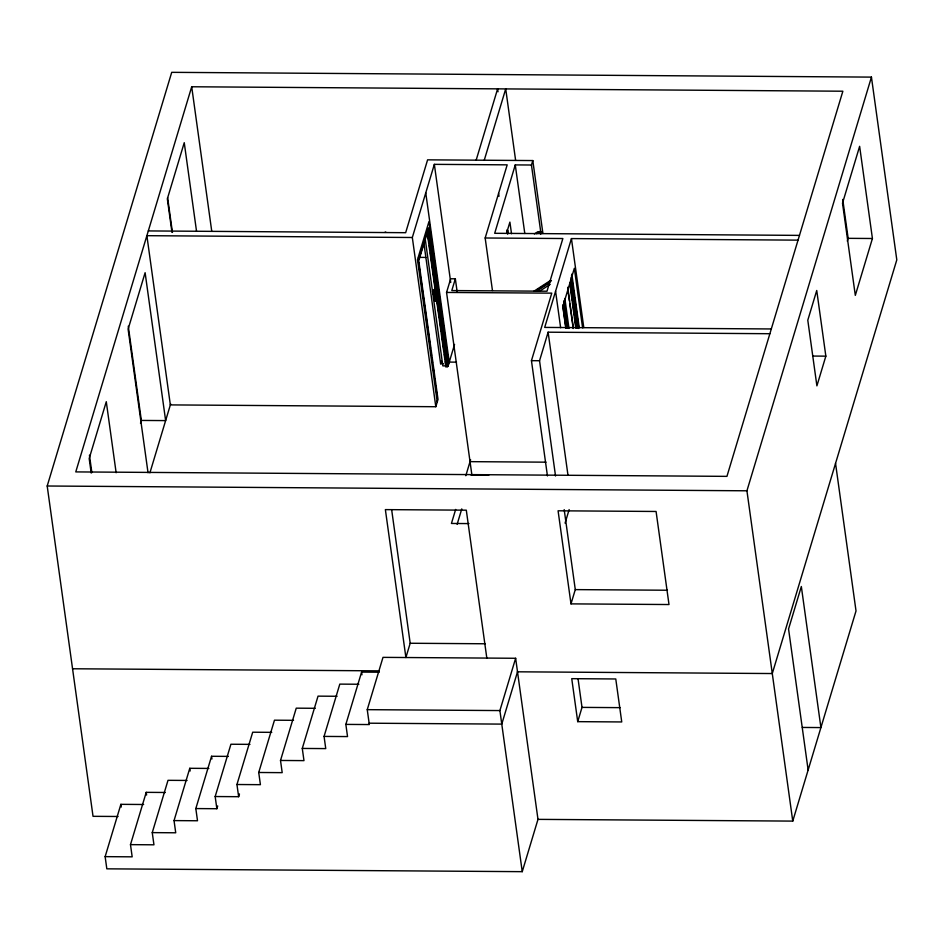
<?xml version="1.0" encoding="UTF-8"?>
<svg xmlns="http://www.w3.org/2000/svg" width="944" height="944" viewBox="0 0 944 944"><rect width="100%" height="100%" fill="white"/><g stroke="black" fill="none" stroke-linecap="round" stroke-linejoin="round"><path stroke-width="1.42" d="M436.211 301.053L434.783 290.457M434.924 295.177L434.299 295.236L434.913 295.047M118.083 816.489L93.031 816.324L47.2 486.007L171.714 72.334L871.442 77.113L896.8 259.871L772.286 673.544L517.442 671.809M191.703 86.765L75.768 471.906L726.939 476.366L842.862 91.214L191.703 86.765L211.739 231.186M140.503 423.254L141.352 420.434L128.278 326.176M149.907 472.85L170.663 403.879M105.138 856.645L132.172 856.833L130.484 844.644L153.955 844.809L152.255 832.62L175.726 832.785L174.038 820.596L197.508 820.761L195.821 808.571L216.86 808.725L215.173 796.535L238.643 796.701L236.944 784.511L260.414 784.676L258.727 772.487L282.197 772.652L280.51 760.463L303.98 760.628L302.281 748.439L325.751 748.604L324.063 736.414L347.534 736.58L345.846 724.402L369.316 724.555L367.251 709.664L382.993 657.366L515.636 658.275L537.986 819.368L522.244 871.666L106.825 868.834L105.138 856.645L120.879 804.335L143.641 804.5M130.484 844.644L146.226 792.346L165.294 792.476M152.255 832.62L168.008 780.322L187.077 780.452M174.038 820.596L189.779 768.298L208.848 768.428M195.821 808.571L211.562 756.274L228.401 756.392M215.173 796.535L230.914 744.238L249.983 744.368M216.86 808.725L217.686 805.964M236.944 784.511L252.697 732.214L271.766 732.343M238.643 796.701L239.469 793.939M412.327 237.499L146.875 235.681L170.357 404.905L435.809 406.722L412.327 237.499L434.346 164.35L507.188 164.846L485.169 237.994L492.449 290.516M258.727 772.487L274.468 720.189L293.537 720.319M436.93 401.247L437.237 401.967L417.496 259.683L428.977 221.557L448.719 363.829L447.975 364.537M418.794 259.506L428.104 228.554L447.279 366.72L445.828 366.709L427.254 232.908M280.51 760.463L296.251 708.165L315.32 708.295M432.505 291.295L433.284 291.401M433.284 290.292L433.544 290.044M433.001 291.731L434.169 291.649L434.417 293.773L433.284 293.761L433.001 291.731L434.169 291.649M434.287 290.858L433.803 290.929M433.284 293.761L433.036 291.637M434.429 295.012L434.924 295.378M476.154 160.173L497.618 88.854L498.019 91.769M435.231 296.392L434.393 296.475L435.231 296.392L435.573 299.189L434.771 299.189L434.275 296.062M434.771 299.189L435.609 299.095M434.795 300.204L434.594 300.876L433.213 290.622M435.467 300.959L435.609 300.829M302.281 748.439L318.034 696.141L337.102 696.271M484.248 160.232L505.713 88.913L515.625 160.386M471.917 475.186L446.559 292.439L450.677 278.763L455.338 278.799L457.167 291.92M455.338 278.799L451.798 290.563L547.001 291.212L562.86 238.525L485.169 237.994M324.063 736.414L339.805 684.117L358.873 684.247M443.326 363.794L440.624 363.77L441.462 360.997M445.828 366.709L445.462 361.552M435.809 406.722L438.016 399.406L418.77 260.768L428.706 227.752L447.952 366.39L447.279 366.72M447.952 366.39L454.56 344.43M345.846 724.402L361.587 672.093L379.193 672.211M148.302 230.926L405.66 232.696L427.597 159.843L532.805 160.563L531.46 165.011L515.271 164.905L494.691 233.298L799.474 235.386M506.503 233.404L509.902 222.1L511.518 233.723M391.677 509.854L410.192 643.253L405.896 657.52L385.376 509.618L466.301 510.173L486.821 658.074M455.669 509.418L451.433 523.46L468.967 523.59M465.817 475.705L470.608 459.752M457.12 524.357L461.769 508.91M547.437 475.918L531.448 360.667L551.768 293.147L446.559 292.439M798.046 240.142L571.439 238.584L544.7 327.415L771.307 328.96M555.532 475.977L539.543 360.726L548.122 332.194L769.879 333.716M562.86 306.446L574.341 268.308L582.601 327.839M522.244 871.666L499.895 710.572L515.636 658.275M517.513 671.809L501.771 724.107L369.128 723.198M565.067 523.153L569.149 509.571M570.99 603.877L558.081 510.798L656.08 511.471L669.001 604.538L570.99 603.877L575.285 589.611L564.193 509.63M577.716 721.653L571.745 678.665L615.771 678.972L621.742 721.948L577.716 721.653L582.011 707.386L578.035 678.736M537.915 819.368L792.759 821.103L746.928 490.797L871.442 77.113M847.311 241.109L848.149 238.336L842.744 199.444M825.847 356.148L816.902 385.872L807.793 320.217L816.737 290.492L825.847 356.148L812.996 356.065M872.421 238.502L855.311 295.378L842.508 203.184L859.63 146.32L872.421 238.502L848.149 238.336M792.759 821.103L856.019 610.945L835.546 463.386M436.246 300.959L435.113 301.372M435.042 300.676L435.42 301.03M433.355 290.245L434.653 290.386M534.387 233.959L537.997 231.622L539.744 232.484M536.64 233.699L540.251 231.351L540.995 231.728L538.587 233.286M533.82 291.307L550.671 280.38M535.779 290.894L551.426 280.746M536.475 291.236L549.715 282.657M539.425 291.318L550.258 284.297M384.798 232.389L385.766 232.023M418.487 257.37L425.85 257.417M433.685 294.009L432.848 294.103L433.862 293.442L433.485 290.728M531.448 360.667L539.543 360.726M456.518 362.142L449.238 362.095L425.756 192.883M446.064 365.906L442.83 365.883L425.107 238.195M141.352 420.434L165.637 420.599L145.116 272.698L128.113 329.185L148.031 472.732M470.041 461.651L546.021 462.171M471.08 475.186L488.756 475.304M47.2 486.007L746.928 490.797M575.285 589.611L667.443 590.236M410.192 643.253L485.228 643.773M72.558 668.765L378.969 670.854M582.011 707.386L620.161 707.646M367.251 709.664L499.895 710.572M802.341 727.446L820.914 727.576L801.338 586.519L788.559 628.975L808.135 770.044M571.439 238.584L583.781 327.58M571.828 274.09L579.274 327.816M571.498 275.542L572.099 279.896M572.512 282.799L573.114 287.153M573.515 290.056L573.917 292.97M574.518 297.325L574.931 300.227M575.333 303.13L575.934 307.484M576.336 310.387L576.737 313.29M577.339 317.644L577.752 320.547M578.153 323.45L578.755 327.804M575.274 304.959L575.675 307.874M571.155 277.406L578.247 328.488M570.754 279.66L577.421 327.651M567.722 287.271L573.386 328.075M567.781 289.383L569.385 300.983M569.787 303.885L573.209 328.524M564.854 298.505L569.008 328.453M564.04 300.487L567.828 327.804M564.064 302.104L567.627 327.804M563.898 302.021L567.462 327.721M564.901 314.317L565.291 317.337M565.904 321.503L566.282 324.488M562.789 305.172L565.999 328.311M562.671 305.443L565.845 328.347M555.579 291.271L560.642 327.745M532.805 160.563L542.918 233.498M531.46 165.011L540.971 233.581M540.251 231.351L540.652 234.254M548.122 332.194L567.969 475.162M515.271 164.905L524.793 233.463M508.025 230.513L508.438 233.416M507.022 229.852L507.624 234.159M498.597 193.378L498.998 196.293M434.346 164.35L450.736 282.516M427.561 232.519L428.965 242.667M429.367 245.57L429.968 249.924M430.381 252.815L431.786 262.963M432.187 265.866L435.609 290.516M436.01 293.419L439.432 318.057M439.833 320.96L441.237 331.108M441.639 334.011L444.058 351.404M444.459 354.307L445.061 358.649M423.703 241.817L440.624 363.77M418.57 262.361L420.186 273.996M420.587 276.899L422.003 287.082M422.405 289.997L423.018 294.351M423.419 297.266L424.021 301.632M424.422 304.534L425.838 314.718M426.24 317.621L426.853 321.987M427.254 324.901L427.656 327.804M428.057 330.719L428.67 335.073M429.072 337.987L429.673 342.353M430.075 345.256L430.476 348.171M430.889 351.074L431.491 355.44M431.892 358.342L432.494 362.708M432.907 365.623L434.311 375.795M434.724 378.709L435.326 383.075M435.727 385.978L436.128 388.893M436.529 391.795L437.343 397.613M361.587 672.093L361.965 674.795M196.517 231.138L184.245 142.686L167.336 198.854L171.961 232.212M167.607 197.615L172.445 232.425M211.562 756.274L211.94 758.976M189.779 768.298L190.157 771M116.136 472.743L106.283 401.696L89.184 458.524L91.19 473.015M146.226 792.346L146.603 795.049M89.444 455.185L91.863 472.578M120.879 804.335L121.257 807.049M570.117 283.2L572.453 300.652M572.843 303.567L574.412 315.202M574.802 318.104L576.17 328.288M569.669 282.551L575.734 327.639"/></g></svg>
